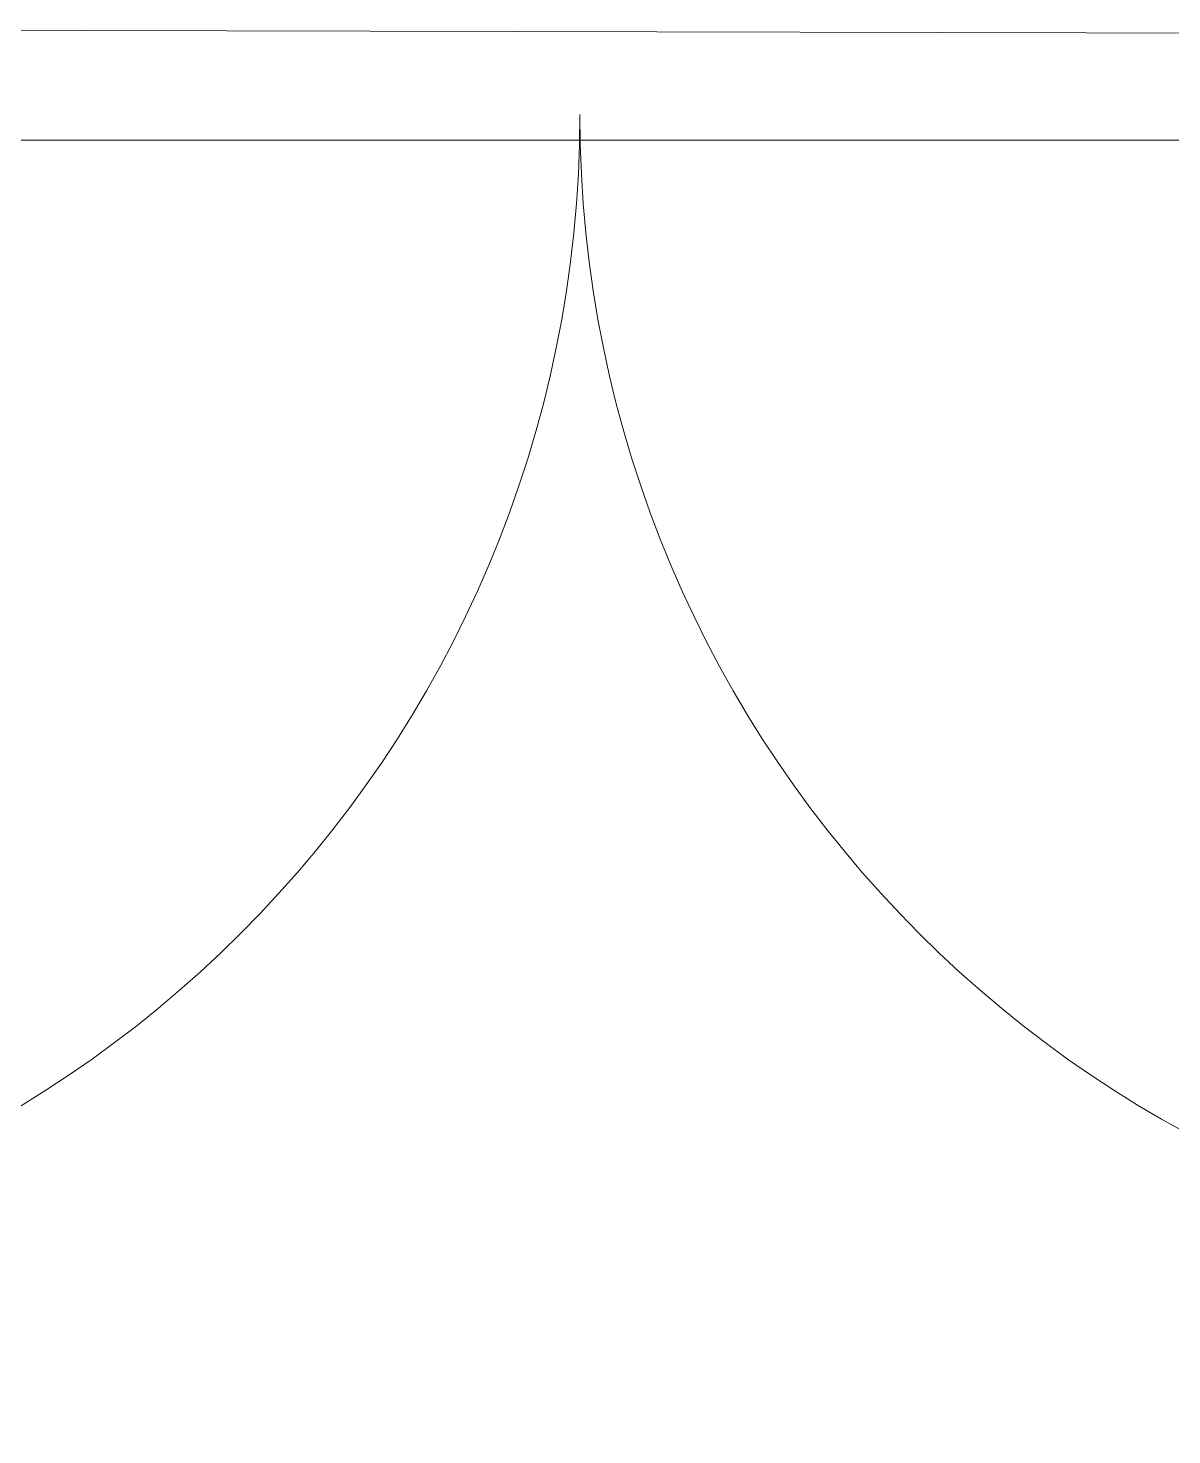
# Model space of a CAD drawing. Header units: millimetres. Extents: x -1113 to 415037, y -3642 to 28069.
# Drawn here: x 20996 to 21885, y 10738 to 11831 of the extents above; entities that cross this region are included whole.
import ezdxf

# ---------------------------------------------------------------- set-up
doc = ezdxf.new("R2010")
doc.units = ezdxf.units.MM
for name, color, linetype, lineweight in [('0) Стена 3.93м', 3, 'Continuous', 60), ('A-AREA-BNDY', 7, 'Continuous', 5), ('A-FLOR', 7, 'Continuous', 9)]:
    doc.layers.add(name, color=color, linetype=linetype, lineweight=lineweight)
doc.layers.add('A-DOOR-1', color=7, linetype='Continuous', lineweight=5, true_color=0xc0c0c0)

# ---------------------------------------------------------------- blocks, each defined once
blk = doc.blocks.new('110_Дверь_СКБ_2Ст - Д-10 1800x2100h_Актовый зал EI30-23435156-Объем проектирования 1 этажа')
at = {"layer": 'A-DOOR-1'}
for centre, start, end in [((-887.5, 100), 0, 90), ((912.5, 100), 90, 180)]:
    blk.add_arc(centre, 900, start, end, dxfattribs=at)
blk = doc.blocks.new('1floor')
at = {"layer": 'A-FLOR'}
blk.add_line((20510, 11880), (22210, 11880), dxfattribs=at)
at = {"layer": 'A-DOOR-1', "rotation": 180}
blk.add_blockref('110_Дверь_СКБ_2Ст - Д-10 1800x2100h_Актовый зал EI30-23435156-Объем проектирования 1 этажа', (21372.5, 12000), dxfattribs=at)

msp = doc.modelspace()

# ---------------------------------------------------------------- linework, layer by layer
at = {"layer": 'A-AREA-BNDY', "flags": 128}
msp.add_lwpolyline([(28059.5, 7854.6), (28066.4, 10812.6), (22595.5, 10825.5), (22597.8, 11825.5), (20259.8, 11830.9), (20257.5, 10851.9), (20236.5, 10842), (20229.5, 7873)], close=True, dxfattribs=at)

# ---------------------------------------------------------------- block references
at = {"layer": '0) Стена 3.93м'}
msp.add_blockref('1floor', (64.7, -136.1), dxfattribs=at)

doc.saveas('drawing.dxf')
